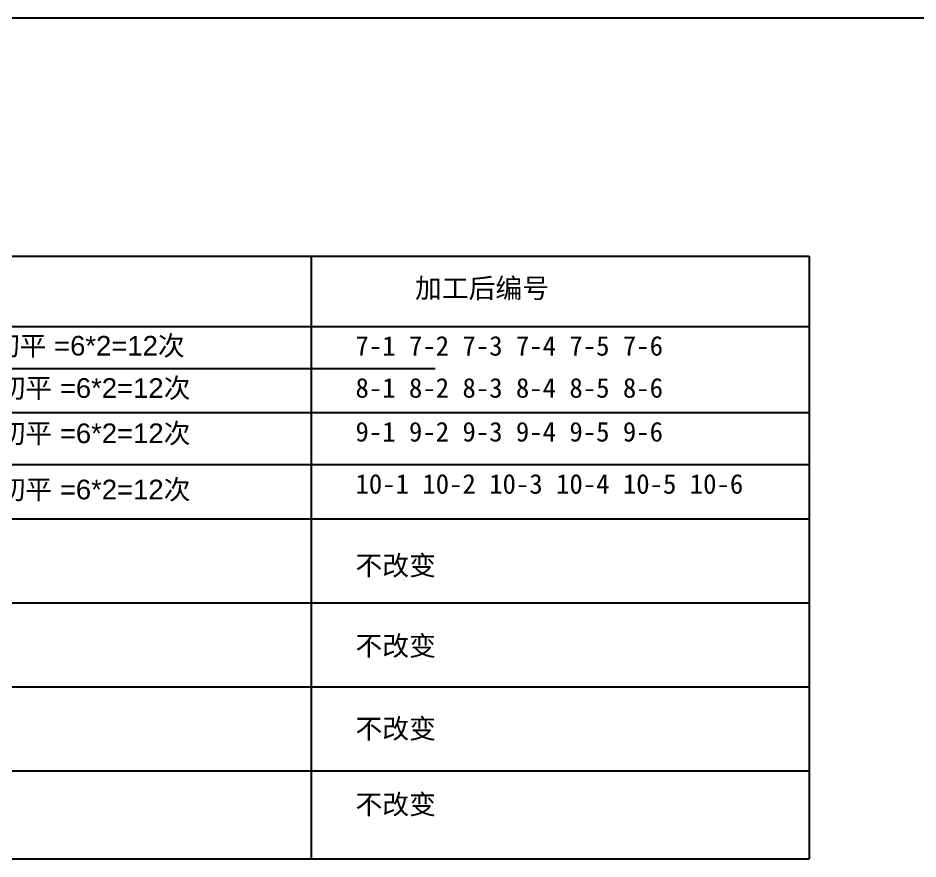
# Model space of a CAD drawing. Header units: millimetres. Extents: x 9380 to 24185, y -971 to 4358.
# Drawn here: x 17659 to 19490, y 2647 to 4358 of the extents above; entities that cross this region are included whole.
import ezdxf

# ---------------------------------------------------------------- set-up
doc = ezdxf.new("R2010")
doc.units = ezdxf.units.MM
doc.styles.get("Standard").update_dxf_attribs({"font": 'arial.ttf'})

msp = doc.modelspace()

# ---------------------------------------------------------------- linework, layer by layer
for p, q in [((24184.578, 4358.244), (14772.062, 4358.244)), ((15704.07, 3873.347), (19268.374, 3873.347)), ((18255.263, 3873.347), (18255.263, 2646.871)), ((19268.374, 3873.347), (19268.374, 2646.871)), ((15704.07, 3730.388), (19268.374, 3730.388)), ((15704.07, 3644.858), (18507.479, 3644.858)), ((15704.07, 3555.651), (19268.374, 3555.651)), ((15704.07, 3449.453), (19268.374, 3449.453)), ((15704.07, 3339.007), (19268.374, 3339.007)), ((15704.07, 3168.111), (19268.374, 3168.111)), ((15704.07, 2997.215), (19268.374, 2997.215)), ((15704.07, 2826.319), (19268.374, 2826.319)), ((15704.07, 2646.871), (19268.374, 2646.871))]:
    msp.add_line(p, q)

# ---------------------------------------------------------------- texts
at = {"char_height": 40, "attachment_point": 1}
for s, width, insert in [('{\\fSimSun|b0|i0|c134|p2;加工后编号} ', 1384.86359, (18466.43, 3828.464)), ('{\\fSimSun|b0|i0|c134|p2;线切割*7次  对共计6个试件5mm角焊缝进行切平} {\\fSimSun|b0|i0|c134|p2;角焊缝切平} =6*2=12{\\fSimSun|b0|i0|c134|p2;次}', 2211.25766, (16282.888, 3711.317)), ('{\\fSimSun|b0|i0|c134|p2;7-1 7-2 7-3 7-4 7-5 7-6}', 1384.86359, (18345.37, 3711.094)), ('{\\fSimSun|b0|i0|c134|p2;线切割*8次  对共计6个试件5mm角焊缝进行切平 角焊缝切平} =6*2=12{\\fSimSun|b0|i0|c134|p2;次} ', 1900.28005, (16282.888, 3625.222)), ('{\\fSimSun|b0|i0|c134|p2;8-1 8-2 8-3 8-4 8-5 8-6}', 1384.86359, (18345.37, 3625.564)), ('{\\fSimSun|b0|i0|c134|p2;线切割*8次  对共计6个试件5mm角焊缝进行切平 角焊缝切平} =6*2=12{\\fSimSun|b0|i0|c134|p2;次} ', 1808.13845, (16282.888, 3533.139)), ('{\\fSimSun|b0|i0|c134|p2;9-1 9-2 9-3 9-4 9-5 9-6}', 1384.86359, (18345.37, 3536.357)), ('{\\fSimSun|b0|i0|c134|p2;10-1 10-2 10-3 10-4 10-5 10-6}', 1384.86359, (18345.37, 3430.159)), ('{\\fSimSun|b0|i0|c134|p2;线切割*8次  对共计6个试件5mm角焊缝进行切平 角焊缝切平} =6*2=12{\\fSimSun|b0|i0|c134|p2;次} ', 1813.8975, (16282.888, 3418.734)), ('{\\fSimSun|b0|i0|c134|p2;不改变}', 1384.86359, (18345.37, 3264.281)), ('{\\fSimSun|b0|i0|c134|p2;不改变}', 1384.86359, (18345.37, 3100.619)), ('{\\fSimSun|b0|i0|c134|p2;不改变}', 1384.86359, (18345.37, 2932.143)), ('{\\fSimSun|b0|i0|c134|p2;不改变}', 1384.86359, (18345.37, 2778.108))]:
    msp.add_mtext_dynamic_manual_height_columns(s, width=width, gutter_width=12.5, heights=[0], dxfattribs=dict(at, insert=insert))

doc.saveas('drawing.dxf')
